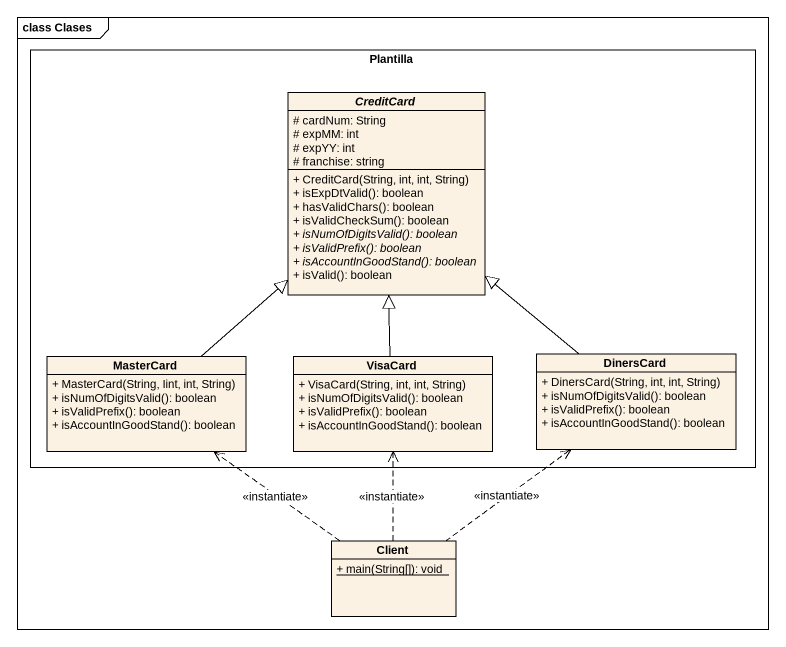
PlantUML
@startuml
mainframe class Clases
hide circle
hide empty members
skinparam classAttributeIconSize 0
rectangle Plantilla {
  abstract class CreditCard {
    # cardNum: String
    # expMM: int
    # expYY: int
    # franchise: string
    + CreditCard(String, int, int, String)
    + isExpDtValid(): boolean
    + hasValidChars(): boolean
    + isValidCheckSum(): boolean
    {abstract} + isNumOfDigitsValid(): boolean
    {abstract} + isValidPrefix(): boolean
    {abstract} + isAccountInGoodStand(): boolean
    + isValid(): boolean
  }
  class DinersCard {
    + DinersCard(String, int, int, String)
    + isNumOfDigitsValid(): boolean
    + isValidPrefix(): boolean
    + isAccountInGoodStand(): boolean
  }
  class MasterCard {
    + MasterCard(String, Iint, int, String)
    + isNumOfDigitsValid(): boolean
    + isValidPrefix(): boolean
    + isAccountInGoodStand(): boolean
  }
  class VisaCard {
    + VisaCard(String, int, int, String)
    + isNumOfDigitsValid(): boolean
    + isValidPrefix(): boolean
    + isAccountInGoodStand(): boolean
  }
}
class Client {
  {static} + main(String[]): void
}
DinersCard -up-|> CreditCard
MasterCard -up-|> CreditCard
VisaCard -up-|> CreditCard
Client .up.> DinersCard : <<instantiate>>
Client .up.> MasterCard : <<instantiate>>
Client .up.> VisaCard : <<instantiate>>
@enduml
